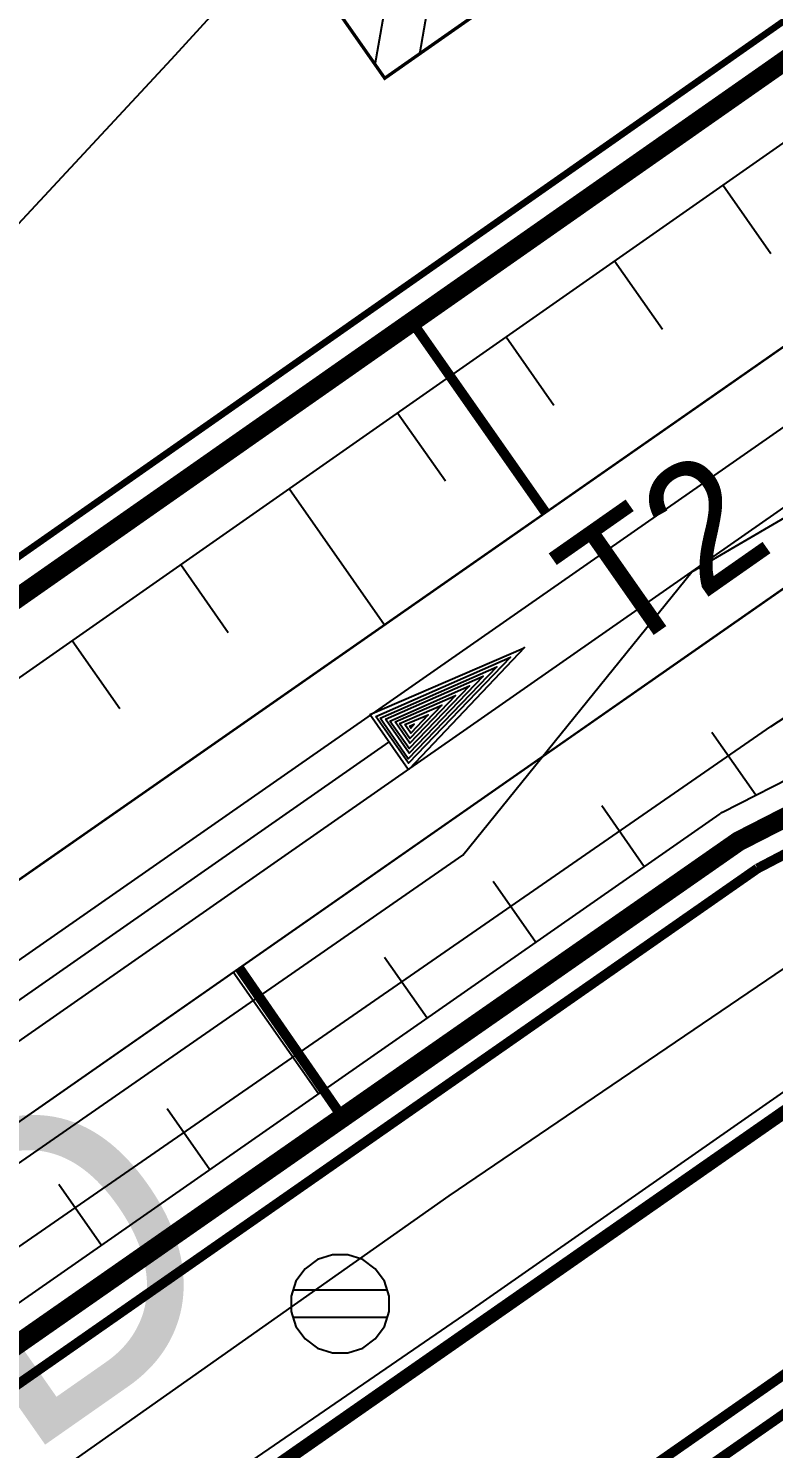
# Model space of a CAD drawing. Header units: millimetres. Extents: x 152904052 to 153933663, y 538271515 to 539240469.
# Drawn here: x 153474993 to 153486251, y 538567107 to 538588560 of the extents above; entities that cross this region are included whole.
import ezdxf
from ezdxf.enums import TextEntityAlignment as Align

# ---------------------------------------------------------------- set-up
doc = ezdxf.new("R2010")
doc.units = ezdxf.units.MM
doc.layers.add('SCHM', color=9, linetype='Continuous')
doc.layers.add('TEXT', color=7, linetype='Continuous')
doc.styles.add('IIAC FONT', font='Gulim.ttf')
doc.styles.get("Standard").update_dxf_attribs({"font": 'Gulim.ttf'})

msp = doc.modelspace()

# ---------------------------------------------------------------- hatches: boundary and pattern name
at = {"layer": 'SCHM'}
h = msp.add_hatch(dxfattribs=at)
h.set_pattern_fill('ANSI31', color=256, scale=200, angle=-7.189961912916426e-11)
h.set_pattern_definition([(79.99999999992068, (-0.0006760358810424805, 0.0001924633979797363), (-625.3529231625994, 110.2665928193663), [])])
h.paths.add_polyline_path([(153480487.915965, 538594233.3168087), (153477393.7956873, 538592066.7904656), (153480376.3931563, 538587807.1998353), (153483470.5134342, 538589973.7261784)])

# ---------------------------------------------------------------- linework, layer by layer
for p, q in [((153447653.7390535, 538556740.927484), (153501257.2551987, 538594112.1857843)), ((153448225.7793134, 538555920.7121477), (153501844.4779966, 538593303.29072)), ((153448799.3569192, 538555101.5584333), (153503195.2591608, 538593025.997844)), ((153449372.934716, 538554282.4044458), (153503421.4505997, 538591964.6192161)), ((153485481.1846536, 538576718.8819356), (153508439.8949009, 538588461.4999268)), ((153485486.1697076, 538586196.8125515), (153486210.7404941, 538585162.0182261)), ((153483847.8656189, 538585049.6596789), (153484571.2692243, 538584016.5322611)), ((153482209.5615303, 538583902.5068061), (153482931.7979549, 538582871.0462962)), ((153480571.2574419, 538582755.353933), (153481292.3266851, 538581725.5603309)), ((153478932.9533532, 538581608.2010604), (153480372.7574772, 538579551.9476707)), ((153477294.6492645, 538580461.0481882), (153478013.3841453, 538579434.5884005)), ((153475656.3451757, 538579313.8953153), (153476373.912876, 538578289.1024351)), ((153485983.064455, 538576975.5767896), (153485317.0224325, 538577926.7833767)), ((153452713.2737265, 538553869.06167), (153485446.1798508, 538576697.8567537)), ((153484297.1150179, 538575896.4685266), (153483653.7335727, 538576815.3124561)), ((153482656.6673965, 538574752.376937), (153482013.1956196, 538575671.3498716)), ((153481016.219774, 538573608.2853472), (153480372.657667, 538574527.3872874)), ((153479375.7721519, 538572464.1937572), (153478088.4672762, 538574302.6556492)), ((153477735.3245305, 538571320.1021676), (153477091.5817618, 538572239.4621189)), ((153476094.8769085, 538570176.0105779), (153475451.0438093, 538571095.4995353))]:
    msp.add_line(p, q, dxfattribs=at)
for points in [[(153309206.5309966, 538922882.6215992), (153362041.8378532, 538959878.3017433), (153517431.2993022, 538737959.1521058), (153500636.3688571, 538637005.7407947), (153497846.7623599, 538615992.3443744), (153507779.572562, 538601806.8212829), (153445728.8052072, 538558358.406229)], [(153436402.4956267, 538589589.504719), (153437311.4996586, 538586639.5059619), (153440093.5033036, 538583972.5097634), (153445260.5074127, 538580965.5168252), (153454289.5099728, 538579092.5291646), (153460138.5095068, 538579433.5371587), (153467139.5083424, 538580285.5467262), (153471897.5045719, 538583044.5532289), (153474644.5013641, 538585391.5569828), (153477152.497667, 538588096.5604107), (153480138.4932076, 538591359.5644913)], [(153446230.5540691, 538546826.5181502), (153450247.548937, 538550581.5236402), (153450666.5487584, 538550712.5242133), (153451868.5482405, 538551091.525856), (153454391.546509, 538552358.5293043), (153470526.5315509, 538563303.5513556), (153481348.5211371, 538570923.5661452), (153502160.5018231, 538585055.5945878), (153505944.4978145, 538587988.5997593), (153507722.4958947, 538589393.6021894)], [(153473060.864625, 538572634.7661467), (153480438.9014159, 538577780.2044244)], [(153478983.2486413, 538569505.8786387), (153480422.3844814, 538569505.880605)], [(153478980.4934552, 538569092.5402377), (153480425.1407984, 538569092.5422115)]]:
    msp.add_lwpolyline(points, dxfattribs=at)
at = {"layer": 'SCHM', "const_width": 299.9999999999999}
msp.add_lwpolyline([(153516377.8116663, 538737720.2415776), (153499645.0658453, 538637137.3399549), (153487684.335894, 538628762.3466802), (153506386.8443909, 538602052.396449), (153445810.5507159, 538559636.4189806), (153427681.4859228, 538585527.4067285, 0.4141457935183638), (153426288.8901961, 538585772.7927908), (153424446.0842807, 538584482.4461976, 0.414213562373095), (153424200.5086727, 538583089.7177169), (153443870.1524423, 538554998.5551741, 0.4088795872135764), (153452912.116893, 538553398.1493766), (153485721.0120548, 538576279.9412265), (153508667.5759616, 538588016.3467681)], format="xyb", dxfattribs=at)
at = {"layer": 'SCHM'}
for points, const_width in [([(153449425.1489502, 538542431.9747196), (153671838.3480869, 538697548.8264818)], 150), ([(153469277.5019173, 538555685.6971965), (153672124.3704847, 538697138.7152925)], 150), ([(153445933.3385192, 538560332.7832205), (153505690.4801507, 538602175.184253), (153498536.3677558, 538612392.3156087)], 99.99999999999999), ([(153486007.0344529, 538575869.8300369), (153508810.5871605, 538587811.291173)], 150), ([(153480784.7125406, 538584133.9268038), (153482805.4708201, 538581247.9848945)], 150), ([(153453198.139291, 538552988.0381874), (153486007.0344529, 538575869.8300369)], 150)]:
    msp.add_lwpolyline(points, dxfattribs=dict(at, const_width=const_width))
at = {"layer": 'SCHM', "ltscale": 0.0008}
msp.add_lwpolyline([(153481953.7283563, 538585554.531714), (153504338.8792775, 538601228.7831328), (153502761.5440772, 538603481.4512541), (153498501.9534475, 538600498.8537855), (153496365.3812209, 538603550.1951518, 0.9999999999999999), (153494112.7130992, 538601972.8599513), (153496249.2853256, 538598921.5185856), (153480376.3931558, 538587807.1998351)], format="xyb", dxfattribs=at)
at = {"layer": 'SCHM'}
for points in [[(153501701.0573399, 538594421.5954211), (153447653.7390535, 538556740.927484, -0.1251390683211419), (153445975.214824, 538556176.1826191), (153445565.4958658, 538555889.2943162)], [(153494494.7501103, 538585740.9914337), (153449372.934716, 538554282.4044458, -0.2938498190702376), (153447324.6865354, 538554108.7123619, -0.09420145422121548), (153445483.5806614, 538555831.9366724, -4.961802420268975)]]:
    msp.add_lwpolyline(points, format="xyb", dxfattribs=at)
at = {"layer": 'SCHM', "const_width": 49.99999999999999}
msp.add_lwpolyline([(153480487.915965, 538594233.3168087), (153477393.7956873, 538592066.7904656), (153480376.3931563, 538587807.1998353), (153483470.5134342, 538589973.7261784)], close=True, dxfattribs=at)
at = {"layer": 'SCHM', "ltscale": 0.3, "const_width": 200}
msp.add_lwpolyline([(153454400.7039399, 538549864.3985302), (153508810.5871605, 538587811.291173)], dxfattribs=at)
at = {"layer": 'SCHM'}
for points in [[(153480148.8101823, 538578194.4976414), (153482472.5539731, 538579195.8957946), (153482489.2369215, 538579207.5773208), (153480744.8420277, 538577372.8653207), (153480730.9395705, 538577363.1307151), (153480148.8101823, 538578194.4976414)], [(153480240.8577194, 538578163.6439961), (153482278.7531468, 538579064.3387346), (153480733.4287409, 538577460.1796753), (153480240.8577194, 538578163.6439961)], [(153480307.3212737, 538578139.7386959), (153482070.2162919, 538578918.3196573), (153480730.9164882, 538577528.8641598), (153480307.3212737, 538578139.7386959)], [(153480387.6872846, 538578125.5679994), (153481864.4599286, 538578774.247501), (153480745.9207552, 538577613.9575841), (153480387.6872846, 538578125.5679994)], [(153480453.317269, 538578096.9352859), (153481655.9230745, 538578628.2284234), (153480743.4085023, 538577682.6420689), (153480453.317269, 538578096.9352859)], [(153480536.4637713, 538578084.7115107), (153481447.3862205, 538578482.2093463), (153480757.5791989, 538577763.00808), (153480536.4637713, 538578084.7115107)], [(153480600.146834, 538578058.8592882), (153481238.8493662, 538578336.1902688), (153480757.8474379, 538577833.639486), (153480600.146834, 538578058.8592882)], [(153480680.5128453, 538578044.6885922), (153481033.0930036, 538578192.1181122), (153480770.0712125, 538577916.7859881), (153480680.5128453, 538578044.6885922)], [(153480748.923321, 538578018.0028), (153480822.6092277, 538578048.8795259), (153480770.3394519, 538577987.417394), (153480748.923321, 538578018.0028)], [(153479585.4899895, 538570035.1699302), (153479362.3230626, 538569962.6582623), (153479172.4860399, 538569824.7331958), (153479034.5614921, 538569634.8957961), (153478962.0504348, 538569411.7286713), (153478962.0507556, 538569177.0769737), (153479034.5624232, 538568953.9100468), (153479172.4874901, 538568764.0730242), (153479362.324889, 538568626.1484764), (153479585.4920146, 538568553.6374192), (153479820.1437115, 538568553.6377395), (153480043.3106385, 538568626.1494067), (153480233.1476615, 538568764.0744734), (153480371.0722093, 538568953.9118733), (153480443.5832664, 538569177.0789983), (153480443.5829456, 538569411.7306957), (153480371.0712783, 538569634.897623), (153480233.1462119, 538569824.7346454), (153480043.3088121, 538569962.6591928), (153479820.1416869, 538570035.1702505)]]:
    msp.add_lwpolyline(points, close=True, dxfattribs=at)
at = {"layer": 'SCHM', "ltscale": 15, "const_width": 150, "flags": 128}
msp.add_lwpolyline([(153479739.6516075, 538572108.3821399), (153478179.0641273, 538574365.8190858)], dxfattribs=at)
at = {"layer": 'SCHM'}
for points in [[(153448888.5459334, 538552779.5217835, 0), (153451788.5429487, 538554963.5257466, 0), (153466631.5282514, 538565717.546032, 0), (153481558.5141032, 538576070.566432, 0), (153485014.5082548, 538580349.5711548, 0), (153503760.4932812, 538591305.5967745, 0), (153510172.5426658, 538596496.3179245, 0)], [(153382161.6177039, 538500264.4305906, 0), (153382398.6180715, 538499995.4309142, 0), (153397011.6042064, 538510140.450885, 0), (153444633.5587228, 538543421.5159681, 0), (153444633.5587228, 538543421.5159681, 0), (153445819.5567368, 538544874.517589, 0), (153446761.5556518, 538545668.5188766, 0), (153452911.5498338, 538549925.5272813, 0), (153455044.5484715, 538550922.5301964, 0), (153455501.5480576, 538551225.5308211, 0), (153481651.5235204, 538569179.5665588, 0), (153509439.4970167, 538588572.604536, 0), (153510362.4954538, 538589716.6057974, 0), (153510498.4941493, 538590670.6059829, 0)]]:
    msp.add_polyline3d(points, dxfattribs=at)
msp.add_polyline3d([(153503581.4959579, 538589347.59653, 0), (153504237.2251363, 538588342.5993934, 0), (153486879.7716544, 538577017.4042261, 0), (153468904.042457, 538564586.2270722, 0), (153453114.2084354, 538552992.8517644, 0), (153452404.0079329, 538553960.1238284, 0), (153468207.5284624, 538565563.5481861, 0), (153486210.5114474, 538578013.5727894, 0)], close=True, dxfattribs=at)
msp.add_arc((153485617.7932895, 538576451.79004), 299.9999999999999, 117.0882454241008, 124.892937815552, dxfattribs=at)

# ---------------------------------------------------------------- texts
at = {"layer": 'SCHM', "style": 'IIAC FONT'}
msp.add_text('T2', height=1918.787944590174, rotation=34.99999883484323, dxfattribs=at).set_placement((153484557.0889462, 538580651.3591561), align=Align.MIDDLE_CENTER)
at = {"layer": 'TEXT'}
msp.add_text('전기실#CD', height=4550.000000028014, rotation=34.99991783990931, dxfattribs=at).set_placement((153466474.4754491, 538561025.2750127), align=Align.CENTER)

doc.saveas('drawing.dxf')
